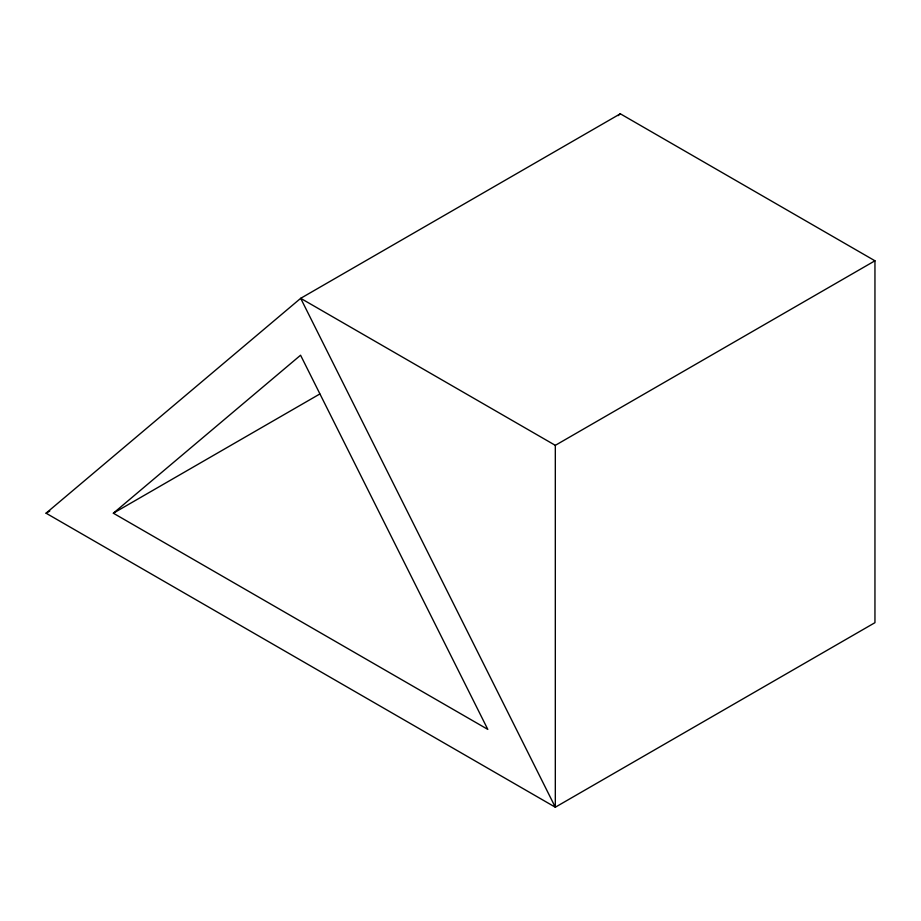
<?xml version="1.0" encoding="UTF-8"?>
<svg xmlns="http://www.w3.org/2000/svg" width="921" height="921" viewBox="0 0 921 921"><rect width="100%" height="100%" fill="white"/><g stroke="black" fill="none" stroke-linecap="round" stroke-linejoin="round"><path stroke-width="1.38" d="M46.05 513.193L300.683 298.323L620.317 113.79L874.95 260.793L874.95 622.677L555.317 807.21L46.05 513.193L49.78 511.04M113.341 513.204L300.568 355.218L487.808 729.397L113.341 513.204L319.794 394.004M618.118 115.643L620.317 113.79M555.317 445.338L555.317 807.21L300.683 298.323L555.317 445.338L874.95 260.793"/></g></svg>
